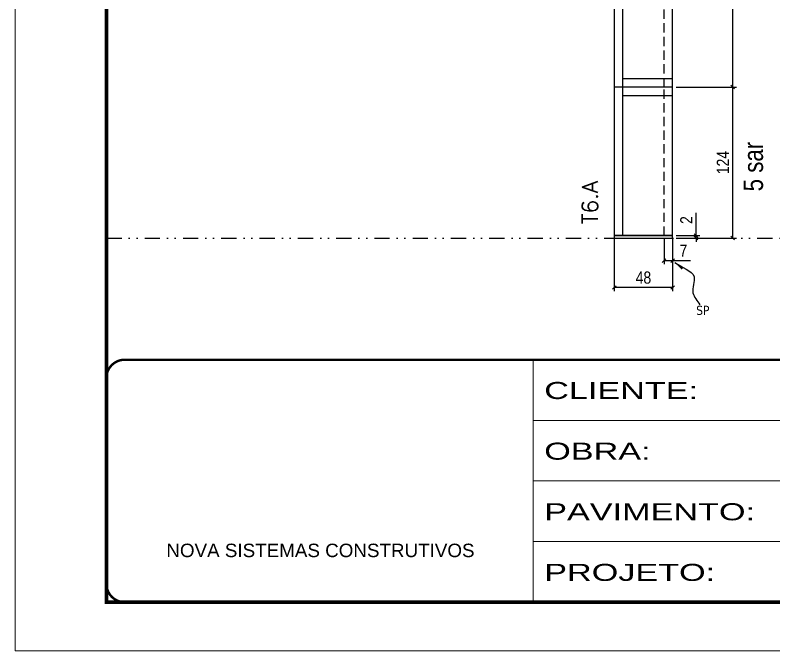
# Model space of a CAD drawing. Extents: x 14400 to 27878, y -21631 to 6985.
# Drawn here: x 14413 to 15037, y -8997 to -8474 of the extents above; entities that cross this region are included whole.
import ezdxf

# ---------------------------------------------------------------- set-up
doc = ezdxf.new("R2010")
doc.units = 0
for name, pattern in [('CONTINUO', [0]), ('DASHED', [0.75, 0.5, -0.25]), ('DIVIDE2', [0.625, 0.25, -0.125, 0, -0.125, 0, -0.125]), ('HIDDEN', [0.375, 0.25, -0.125])]:
    doc.linetypes.add(name, pattern=pattern)
for name, color, linetype in [('COTA', 241, 'Continuous'), ('NOMENCLATURA', 7, 'Continuous'), ('Nível', 160, 'Continuous'), ('Painéis', 200, 'Continuous'), ('SARR_2.2x7', 40, 'Continuous'), ('Sarrafo de Pressão', 42, 'HIDDEN'), ('texto', 7, 'Continuous')]:
    doc.layers.add(name, color=color, linetype=linetype)
for name, color, linetype, lineweight in [('Folhas', 255, 'Continuous', 9), ('SARRAFO DE PRESSAO', 251, 'DASHED', 9), ('Texto Seção', 7, 'Continuous', 15)]:
    doc.layers.add(name, color=color, linetype=linetype, lineweight=lineweight)
doc.styles.add('ARIAL', font='arial.ttf')
doc.styles.add('ARIAL_NARROW', font='ARIALN.TTF', dxfattribs={"height": 0.2})
doc.styles.add('COTA TECNICA', font='techl___.ttf', dxfattribs={"height": 10})
doc.styles.add('COTA TECNICA-50', font='techl___.ttf', dxfattribs={"height": 10})
doc.styles.add('REGUA-120', font='ROMANS.shx', dxfattribs={"height": 15})
doc.styles.get("Standard").update_dxf_attribs({"font": 'arial.ttf'})
doc.styles.add('Tecnologia', font='')
doc.styles.get('Tecnologia').set_extended_font_data('Forgotten Futurist')
doc.dimstyles.new('COTA PAINEL-50', dxfattribs={"dimtxt": 10, "dimasz": 3, "dimexe": 3, "dimexo": 3, "dimgap": 3, "dimtad": 1, "dimdec": 1, "dimzin": 12, "dimdsep": 46, "dimtxsty": 'COTA TECNICA-50', "dimblk1": 'OBLIQUE', "dimblk2": 'OBLIQUE', "dimsah": 1, "dimcen": 0.9, "dimclrd": 4, "dimclre": 4, "dimclrt": 240, "dimadec": 1, "dimazin": 3, "dimtfac": 1, "dimtdec": 1, "dimtmove": 0, "dimatfit": 3, "dimfxl": 1, "dimtolj": 1, "dimtzin": 12, "dimarcsym": 0})
doc.dimstyles.new('PAINEL', dxfattribs={"dimtxt": 10, "dimasz": 3, "dimexe": 3, "dimexo": 3, "dimgap": 3, "dimtad": 1, "dimdec": 1, "dimzin": 12, "dimdsep": 46, "dimtxsty": 'COTA TECNICA', "dimblk1": 'OBLIQUE', "dimblk2": 'OBLIQUE', "dimsah": 1, "dimcen": 0.9, "dimclrd": 4, "dimclre": 4, "dimclrt": 240, "dimadec": 1, "dimazin": 3, "dimtfac": 1, "dimtdec": 1, "dimtmove": 0, "dimatfit": 3, "dimfxl": 1, "dimtolj": 1, "dimtzin": 12, "dimarcsym": 0})
doc.dimstyles.get("Standard").update_dxf_attribs({"dimtxt": 0.18, "dimasz": 0.18, "dimexe": 0.18, "dimexo": 0.0625, "dimgap": 0.09, "dimtad": 0, "dimtih": 1, "dimtoh": 1, "dimdec": 4, "dimzin": 0, "dimdsep": 46, "dimtxsty": 'Standard', "dimcen": 0.09, "dimadec": 0, "dimazin": 0, "dimtfac": 1, "dimtdec": 4, "dimtofl": 0, "dimtmove": 0, "dimatfit": 3, "dimfxl": 1, "dimtolj": 1, "dimtzin": 0, "dimarcsym": 0})

# ---------------------------------------------------------------- blocks, each defined once
blk = doc.blocks.new('9999999999')
at = {"color": 30, "linetype": 'CONTINUO'}
for p, q in [((98564.56, 34230.21), (98564.56, 34429.45)), ((98564.56, 34379.64), (99583.98, 34379.64)), ((98564.56, 34329.83), (99487.98, 34329.83)), ((98564.56, 34280.02), (99487.98, 34280.02))]:
    blk.add_line(p, q, dxfattribs=at)
at = {"color": 30, "linetype": 'CONTINUO', "const_width": 2}
blk.add_lwpolyline([(99583.98, 34230.21), (99583.98, 34414.45, 0.414214), (99568.98, 34429.45), (98228.98, 34429.45, 0.414214), (98213.98, 34414.45), (98213.98, 34245.21, 0.414214), (98228.98, 34230.21), (99583.98, 34230.21)], format="xyb", dxfattribs=at)
at = {"layer": 'Folhas'}
blk.add_lwpolyline([(98138.98, 34190.21), (99623.98, 34190.21), (99623.98, 35240.21), (98138.98, 35240.21)], close=True, dxfattribs=at)
at = {"layer": 'Folhas', "color": 30, "const_width": 3}
blk.add_lwpolyline([(98213.98, 34230.21), (99583.98, 34230.21), (99583.98, 35200.21), (98213.98, 35200.21)], close=True, dxfattribs=at)
at = {"color": 7, "linetype": 'Continuous', "ltscale": 5, "style": 'ARIAL'}
blk.add_text('NOVA SISTEMAS CONSTRUTIVOS', height=11.0592, dxfattribs=at).set_placement((98263.19, 34267.21))
at = {"layer": 'Folhas', "color": 7, "style": 'Tecnologia', "width": 1.5}
for s, p in [('CLIENTE:', (98573.65, 34397.17)), ('OBRA:', (98573.65, 34347.31)), ('PAVIMENTO:', (98573.65, 34297.5)), ('PROJETO:', (98573.65, 34247.69))]:
    blk.add_text(s, height=14, dxfattribs=at).set_placement(p)
blk = doc.blocks.new('_Oblique')
at = {"color": 0, "linetype": 'ByBlock', "lineweight": -2}
blk.add_line((-0.5, -0.5), (0.5, 0.5), dxfattribs=at)
blk = doc.blocks.new('*D2508')
at = {"layer": 'COTA', "color": 4, "lineweight": -2, "transparency": 16777216}
for p, q in [((14905.65, -8658.47), (14905.65, -8701.14)), ((14953.65, -8658.47), (14953.65, -8701.14)), ((14953.65, -8698.14), (14905.65, -8698.14))]:
    blk.add_line(p, q, dxfattribs=at)
at = {"layer": 'Defpoints', "color": 0, "transparency": 16777216}
for p in [(14905.65, -8655.47), (14953.65, -8655.47), (14905.65, -8698.14)]:
    blk.add_point(p, dxfattribs=at)
at = {"layer": 'COTA', "color": 4, "lineweight": -2, "transparency": 16777216, "xscale": 3, "yscale": 3, "zscale": 3, "rotation": 180}
blk.add_blockref('_Oblique', (14905.65, -8698.14), dxfattribs=at)
at = {"layer": 'COTA', "color": 4, "lineweight": -2, "transparency": 16777216, "xscale": 3, "yscale": 3, "zscale": 3}
blk.add_blockref('_Oblique', (14953.65, -8698.14), dxfattribs=at)
at = {"layer": 'COTA', "color": 240, "transparency": 16777216, "insert": (14929.65, -8690.05), "char_height": 10, "attachment_point": 5, "style": 'COTA TECNICA'}
blk.add_mtext('\\A1;48', dxfattribs=at)
blk = doc.blocks.new('*D2509')
at = {"layer": 'COTA', "color": 4, "lineweight": -2, "transparency": 16777216}
for p, q in [((14946.65, -8658.47), (14946.65, -8678.98)), ((14953.65, -8660.47), (14953.65, -8678.98)), ((14946.65, -8675.98), (14953.65, -8675.98)), ((14953.65, -8675.98), (14968.38, -8675.98))]:
    blk.add_line(p, q, dxfattribs=at)
at = {"layer": 'Defpoints', "color": 0, "transparency": 16777216}
for p in [(14946.65, -8655.47), (14953.65, -8657.47), (14953.65, -8675.98)]:
    blk.add_point(p, dxfattribs=at)
at = {"layer": 'COTA', "color": 4, "lineweight": -2, "transparency": 16777216, "xscale": 3, "yscale": 3, "zscale": 3, "rotation": 180}
blk.add_blockref('_Oblique', (14946.65, -8675.98), dxfattribs=at)
at = {"layer": 'COTA', "color": 4, "lineweight": -2, "transparency": 16777216, "xscale": 3, "yscale": 3, "zscale": 3}
blk.add_blockref('_Oblique', (14953.65, -8675.98), dxfattribs=at)
at = {"layer": 'COTA', "color": 240, "transparency": 16777216, "insert": (14962.51, -8667.9), "char_height": 10, "attachment_point": 5, "style": 'COTA TECNICA-50'}
blk.add_mtext('\\A1;7', dxfattribs=at)
blk = doc.blocks.new('*D2511')
at = {"layer": 'COTA', "color": 4, "linetype": 'ByBlock', "lineweight": -2, "transparency": 16777216}
for p, q in [((14956.65, -8533.47), (15006.01, -8533.47)), ((15003.01, -8657.47), (15003.01, -8533.47)), ((14956.65, -8657.47), (15006.01, -8657.47))]:
    blk.add_line(p, q, dxfattribs=at)
at = {"layer": 'Defpoints', "color": 0, "linetype": 'ByBlock', "transparency": 16777216}
for p in [(14953.65, -8533.47), (15003.01, -8533.47), (14953.65, -8657.47)]:
    blk.add_point(p, dxfattribs=at)
at = {"layer": 'COTA', "color": 4, "linetype": 'ByBlock', "lineweight": -2, "transparency": 16777216, "xscale": 3, "yscale": 3, "zscale": 3}
for p, rotation in [((15003.01, -8533.47), 90), ((15003.01, -8657.47), 270)]:
    blk.add_blockref('_Oblique', p, dxfattribs=dict(at, rotation=rotation))
at = {"layer": 'COTA', "color": 240, "linetype": 'ByBlock', "transparency": 16777216, "insert": (14994.94, -8595.47), "char_height": 10, "attachment_point": 5, "rotation": 90, "style": 'COTA TECNICA'}
blk.add_mtext('\\A1;124', dxfattribs=at)
blk = doc.blocks.new('*D2510')
at = {"layer": 'COTA', "color": 4, "lineweight": -2, "transparency": 16777216}
for p, q in [((14972.9, -8655.47), (14972.9, -8636.66)), ((14956.65, -8655.47), (14975.9, -8655.47)), ((14956.65, -8657.47), (14975.9, -8657.47)), ((14972.9, -8657.47), (14972.9, -8655.47)), ((14972.9, -8657.47), (14972.9, -8660.47))]:
    blk.add_line(p, q, dxfattribs=at)
at = {"layer": 'Defpoints', "color": 0, "transparency": 16777216}
for p in [(14953.65, -8655.47), (14953.65, -8657.47), (14972.9, -8657.47)]:
    blk.add_point(p, dxfattribs=at)
at = {"layer": 'COTA', "color": 4, "lineweight": -2, "transparency": 16777216, "xscale": 3, "yscale": 3, "zscale": 3}
for p, rotation in [((14972.9, -8655.47), 270), ((14972.9, -8657.47), 90)]:
    blk.add_blockref('_Oblique', p, dxfattribs=dict(at, rotation=rotation))
at = {"layer": 'COTA', "color": 240, "transparency": 16777216, "insert": (14964.9, -8642.72), "char_height": 10, "attachment_point": 5, "rotation": 90, "style": 'COTA TECNICA-50'}
blk.add_mtext('\\A1;2', dxfattribs=at)
blk = doc.blocks.new('*D2512')
at = {"layer": 'COTA', "color": 4, "linetype": 'ByBlock', "lineweight": -2, "transparency": 16777216}
for p, q in [((14956.65, -8533.47), (15006.01, -8533.47)), ((15003.01, -8657.47), (15003.01, -8533.47)), ((14956.65, -8657.47), (15006.01, -8657.47))]:
    blk.add_line(p, q, dxfattribs=at)
at = {"layer": 'Defpoints', "color": 0, "linetype": 'ByBlock', "transparency": 16777216}
for p in [(14953.65, -8533.47), (15003.01, -8533.47), (14953.65, -8657.47)]:
    blk.add_point(p, dxfattribs=at)
at = {"layer": 'COTA', "color": 4, "linetype": 'ByBlock', "lineweight": -2, "transparency": 16777216, "xscale": 3, "yscale": 3, "zscale": 3}
for p, rotation in [((15003.01, -8533.47), 90), ((15003.01, -8657.47), 270)]:
    blk.add_blockref('_Oblique', p, dxfattribs=dict(at, rotation=rotation))
at = {"layer": 'COTA', "color": 240, "linetype": 'ByBlock', "transparency": 16777216, "insert": (14994.94, -8595.47), "char_height": 10, "attachment_point": 5, "rotation": 90, "style": 'COTA TECNICA'}
blk.add_mtext('\\A1;124', dxfattribs=at)
blk = doc.blocks.new('*D2513')
at = {"layer": 'COTA', "color": 4, "lineweight": -2, "transparency": 16777216}
for p, q in [((14956.65, -8351.47), (15006.01, -8351.47)), ((15003.01, -8533.47), (15003.01, -8351.47)), ((14956.65, -8533.47), (15006.01, -8533.47))]:
    blk.add_line(p, q, dxfattribs=at)
at = {"layer": 'Defpoints', "color": 0, "transparency": 16777216}
for p in [(14953.65, -8351.47), (15003.01, -8351.47), (14953.65, -8533.47)]:
    blk.add_point(p, dxfattribs=at)
at = {"layer": 'COTA', "color": 4, "lineweight": -2, "transparency": 16777216, "xscale": 3, "yscale": 3, "zscale": 3}
for p, rotation in [((15003.01, -8351.47), 90), ((15003.01, -8533.47), 270)]:
    blk.add_blockref('_Oblique', p, dxfattribs=dict(at, rotation=rotation))
at = {"layer": 'COTA', "color": 240, "transparency": 16777216, "insert": (14994.92, -8442.47), "char_height": 10, "attachment_point": 5, "rotation": 90, "style": 'COTA TECNICA'}
blk.add_mtext('\\A1;182', dxfattribs=at)

msp = doc.modelspace()

# ---------------------------------------------------------------- linework, layer by layer
at = {"layer": 'Nível', "color": 4, "linetype": 'DIVIDE2', "ltscale": 50}
msp.add_line((14488.467, -8657.466), (15858.467, -8657.466), dxfattribs=at)
at = {"layer": 'Painéis'}
for p, q in [((14905.646, -8351.466), (14905.646, -8655.466)), ((14953.646, -8655.466), (14953.646, -8351.466)), ((14953.646, -8533.466), (14905.646, -8533.466)), ((14905.646, -8655.466), (14953.646, -8655.466))]:
    msp.add_line(p, q, dxfattribs=at)
msp.add_lwpolyline([(14953.646, -8655.466), (14905.646, -8655.466), (14905.646, -8657.466), (14953.646, -8657.466)], close=True, dxfattribs=at)
at = {"layer": 'SARR_2.2x7'}
for p, q in [((14912.646, -8533.466), (14912.646, -8351.466)), ((14912.646, -8526.466), (14953.646, -8526.466)), ((14912.646, -8655.466), (14912.646, -8533.466)), ((14912.646, -8540.466), (14953.646, -8540.466))]:
    msp.add_line(p, q, dxfattribs=at)
at = {"layer": 'Sarrafo de Pressão', "ltscale": 30}
for p, q in [((14946.646, -8533.466), (14946.646, -8351.466)), ((14946.646, -8655.466), (14946.646, -8533.466))]:
    msp.add_line(p, q, dxfattribs=at)

# ---------------------------------------------------------------- block references
at = {"layer": 'SARRAFO DE PRESSAO', "color": 6, "linetype": 'ByBlock'}
msp.add_blockref('9999999999', (-83725.511, -43186.954), dxfattribs=at)

# ---------------------------------------------------------------- texts
at = {"layer": 'NOMENCLATURA', "style": 'ARIAL_NARROW'}
msp.add_text('5 sar', height=16, rotation=90, dxfattribs=at).set_placement((15027.889, -8619.142))
at = {"layer": 'texto', "color": 0, "insert": (14978.423, -8716.957), "char_height": 7.5, "attachment_point": 5}
msp.add_mtext('{\\fTahoma|b0|i0|c0|p34;\\C4;SP}', dxfattribs=at)
at = {"layer": 'Texto Seção', "insert": (14892.175, -8646.215), "char_height": 13, "width": 285.32988, "attachment_point": 7, "rotation": 90, "style": 'REGUA-120'}
msp.add_mtext('T6.A', dxfattribs=at)

# ---------------------------------------------------------------- dimensions: what is measured, and where the dimension line sits
at = {"layer": 'COTA'}
for base, p1, p2, angle, dimstyle, picture, middle in [((15003.013, -8351.466), (14953.646, -8533.466), (14953.646, -8351.466), 90, 'PAINEL', '*D2513', (14994.918, -8442.466)), ((14953.646, -8675.976), (14946.646, -8655.466), (14953.646, -8657.466), 0, 'COTA PAINEL-50', '*D2509', (14962.511, -8667.903))]:
    dim = msp.add_linear_dim(base=base, p1=p1, p2=p2, angle=angle, dimstyle=dimstyle, dxfattribs=at)
    dim.commit()
    dim.dimension.update_dxf_attribs({"geometry": picture, "text_midpoint": middle})
at = {"layer": 'COTA', "linetype": 'ByBlock'}
for picture in ['*D2511', '*D2512']:
    dim = msp.add_aligned_dim(p1=(14953.646, -8657.466), p2=(14953.646, -8533.466), distance=-49.367, dimstyle='PAINEL', dxfattribs=at)
    dim.commit()
    dim.dimension.update_dxf_attribs({"geometry": picture, "text_midpoint": (14994.94, -8595.466)})
at = {"layer": 'COTA'}
dim = msp.add_linear_dim(base=(14972.904, -8657.466), p1=(14953.646, -8655.466), p2=(14953.646, -8657.466), angle=90, dimstyle='COTA PAINEL-50', dxfattribs=at)
dim.commit()
dim.dimension.update_dxf_attribs({"geometry": '*D2510', "text_midpoint": (14972.904, -8642.719), "dimtype": 160})
dim = msp.add_linear_dim(base=(14905.646, -8698.144), p1=(14953.646, -8655.466), p2=(14905.646, -8655.466), angle=180, dimstyle='PAINEL', override={"dimarcsym": 2}, dxfattribs=at)
dim.commit()
dim.dimension.update_dxf_attribs({"geometry": '*D2508', "text_midpoint": (14929.646, -8690.049)})

# ---------------------------------------------------------------- leaders
at = {"layer": 'COTA', "path_type": 1}
msp.add_leader([(14955.475, -8677.647), (14971.26, -8689.482), (14970.335, -8702.488), (14975.888, -8712.27)], dimstyle='Standard', override={"dimasz": 8}, dxfattribs=at)

doc.saveas('drawing.dxf')
